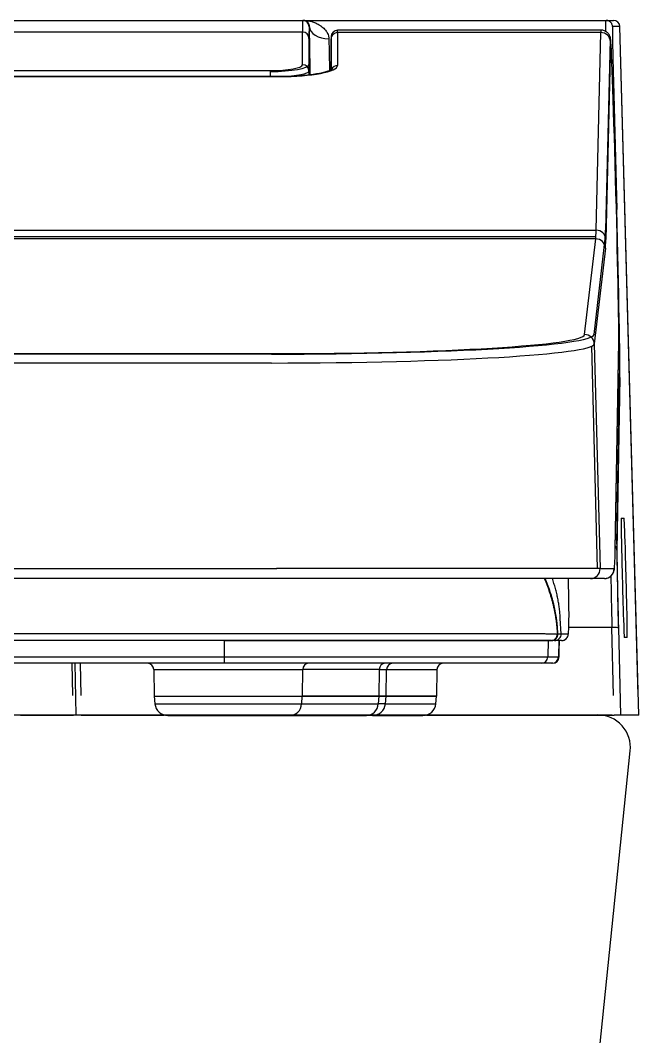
# Model space of a CAD drawing. Extents: x 6016 to 8231, y -443 to 1874.
# Drawn here: x 7735.3 to 7830.8, y 135.7 to 292.8 of the extents above; entities that cross this region are included whole.
import ezdxf

# ---------------------------------------------------------------- set-up
doc = ezdxf.new("R2010")
doc.units = 0
doc.header["$LTSCALE"] = 20
doc.header["$MEASUREMENT"] = 0
doc.layers.get('0').update_dxf_attribs({"linetype": 'CONTINUOUS'})
doc.layers.add('1', color=7, linetype='CONTINUOUS')
doc.layers.add('____', color=7, linetype='CONTINUOUS')

# ---------------------------------------------------------------- blocks, each defined once
blk = doc.blocks.new('A$C6f1c947b')
at = {"layer": '____'}
for p, q in [((764.61, 107.82), (1059.88, 107.82)), ((764.61, 107.82), (1059.88, 107.82)), ((1059.88, 107.82), (1059.95, 107.82)), ((1060.92, 106.84), (1060.88, 106.84)), ((1106.76, 107.82), (1107.9, 107.82)), ((1108.9, 106.85), (1107.76, 106.85)), ((1111.8, 0.45), (1108.9, 106.85)), ((1108.9, 106.85), (1108.9, 106.85)), ((1111.72, 3.45), (1108.9, 106.85)), ((1059.85, 106), (764.64, 106)), ((1059.85, 100.95), (1059.85, 106)), ((1064.27, 105.3), (1064.27, 104.94)), ((1105.96, 106.3), (1065.27, 106.3)), ((1065.27, 105.92), (1065.27, 106.3)), ((1105.94, 105.92), (1065.27, 105.92)), ((1065.27, 105.92), (1065.27, 100.84)), ((1105.23, 75.38), (1105.94, 105.92)), ((1060.85, 105.03), (1060.85, 99.98)), ((1064.27, 104.94), (1064.27, 100.15)), ((1064.27, 100.16), (1064.27, 104.94)), ((1107.37, 104.87), (1106.68, 75.37)), ((1107.44, 104.48), (1106.72, 73.94)), ((1056.27, 99.13), (768.22, 99.13)), ((1056.27, 99.11), (768.22, 99.11)), ((769.62, 100.06), (1054.87, 100.06)), ((1054.87, 100.06), (1054.87, 99.13)), ((1056.27, 99.13), (1056.27, 99.11)), ((1060.83, 99.91), (1060.84, 99.37)), ((1060.85, 99.98), (1060.86, 99.38)), ((1108.4, 78.6), (1107.89, 98.32)), ((1107.9, 98.32), (1108.41, 78.59)), ((719.26, 75.38), (1105.23, 75.38)), ((719.3, 74.39), (1105.19, 74.39)), ((1105.16, 74.04), (719.33, 74.04)), ((1103.44, 59.26), (1105.16, 74.04)), ((1104.9, 59.26), (1106.62, 74.04)), ((1106.66, 72.59), (1104.94, 57.8)), ((1108.18, 26.06), (1108.72, 58.2)), ((1108.18, 26), (1108.72, 58.13)), ((1104.51, 57.44), (1105.41, 23.09)), ((1104.94, 57.8), (1105.84, 23.08)), ((769.46, 56.31), (1055.03, 56.31)), ((1055.03, 56.23), (769.46, 56.23)), ((1055.03, 54.85), (769.46, 54.85)), ((1108.42, 26.86), (1108.86, 52.86)), ((1108.89, 52.62), (1108.45, 25.91)), ((1109.1, 30.85), (1109.54, 30.85)), ((768.63, 23.08), (1055.86, 23.08)), ((1105.84, 23.08), (1108, 23.08)), ((1055.86, 21.54), (768.63, 21.54)), ((1104.34, 21.54), (1055.86, 21.54)), ((1101.01, 18.18), (1100.96, 21.54)), ((1101.01, 18.22), (1100.96, 21.54)), ((1106.5, 21.54), (1104.34, 21.54)), ((1099.81, 13), (1099.68, 15.39)), ((1099.23, 13), (1099.32, 13)), ((1099.32, 13), (1099.31, 13.18)), ((1099.32, 13), (1099.81, 13)), ((1099.81, 13), (1100.89, 13)), ((1107.67, 13.99), (1101.01, 13.99)), ((1107.93, 3.45), (1107.67, 13.99)), ((1108.66, 13.91), (1108.99, 0.45)), ((1108.67, 13.9), (1109, 0.45)), ((1047.79, 11.95), (1097.79, 11.95)), ((1047.79, 9.43), (1047.79, 11.95)), ((1097.79, 11.95), (1097.75, 9.43)), ((1097.79, 11.95), (1098.23, 11.95)), ((1098.81, 11.95), (1098.32, 11.95)), ((1099.89, 11.95), (1098.81, 11.95)), ((1099.44, 11.95), (1099.4, 9.43)), ((1110.03, 12.45), (1109.58, 12.45)), ((1047.79, 8.45), (1047.79, 9.43)), ((1047.79, 9.43), (1097.75, 9.43)), ((1097.75, 9.43), (1099.4, 9.43)), ((1099.51, 9.43), (1099.51, 9.43)), ((1024.36, 3.45), (1024.25, 8.45)), ((1024.88, 0.45), (1024.7, 8.45)), ((1025.48, 8.45), (1025.59, 3.45)), ((1096.75, 8.45), (1047.79, 8.45)), ((1097.32, 8.45), (1096.75, 8.45)), ((1098.4, 8.45), (1097.32, 8.45)), ((1036.86, 7.47), (1036.93, 3.37)), ((1036.86, 7.47), (1059.87, 7.47)), ((1059.87, 7.47), (1059.81, 3.37)), ((1071.71, 7.47), (1059.87, 7.47)), ((1071.71, 7.47), (1071.64, 3.37)), ((1071.71, 7.47), (1072.84, 7.47)), ((1072.77, 3.37), (1072.84, 7.47)), ((1072.84, 7.47), (1080.63, 7.47)), ((1080.63, 7.47), (1080.55, 3.37)), ((1036.93, 3.37), (1037.04, 2.2)), ((1036.93, 3.37), (1059.81, 3.37)), ((1036.93, 3.37), (1059.81, 3.37)), ((1059.72, 2.2), (1059.81, 3.37)), ((1059.81, 3.37), (1071.64, 3.37)), ((1071.64, 3.37), (1059.81, 3.37)), ((1071.64, 3.37), (1071.55, 2.2)), ((1072.77, 3.37), (1071.64, 3.37)), ((1071.64, 3.37), (1072.77, 3.37)), ((1072.66, 2.2), (1072.77, 3.37)), ((1072.77, 3.37), (1080.55, 3.37)), ((1080.55, 3.37), (1072.77, 3.37)), ((1080.45, 2.2), (1080.55, 3.37)), ((1037.04, 2.2), (1059.72, 2.2)), ((1059.72, 2.2), (1071.55, 2.2)), ((1072.66, 2.2), (1071.55, 2.2)), ((1072.66, 2.2), (1080.45, 2.2)), ((1016.24, 0.45), (1024.43, 0.45)), ((1025.66, 0.45), (1024.43, 0.45)), ((1025.66, 0.45), (1038.48, 0.45)), ((1039.03, 0.37), (1057.91, 0.37)), ((1057.91, 0.37), (1069.75, 0.37)), ((1057.91, 0.37), (1069.74, 0.37)), ((1070.67, 0.37), (1069.74, 0.37)), ((1070.67, 0.37), (1078.46, 0.37)), ((1079.01, 0.45), (1108.01, 0.45)), ((1109, 0.45), (1108.01, 0.45)), ((1111.8, 0.45), (1109, 0.45)), ((1111.8, 0.45), (1111.8, 0.45))]:
    blk.add_line(p, q, dxfattribs=at)
for centre, radius, start, end in [((1107.9, 106.82), 1, 1.7657, 90), ((1065.27, 105.3), 1, 90, 180), ((1098.51, 9.45), 1, 270.0001, 359.003), ((1035.86, 7.45), 1, 1, 90), ((1073.84, 7.45), 1, 90, 179), ((1081.63, 7.45), 1, 90, 179), ((1039.03, 2.37), 2, 185, 270), ((1070.67, 2.37), 2, 270, 355), ((1078.46, 2.37), 2, 270, 355), ((1078.46, 2.37), 2, 270, 355)]:
    blk.add_arc(centre, radius, start, end, dxfattribs=at)
for centre, major_axis, ratio, start_param, end_param in [((1061.96, -12.18), (-2.08, 120), 0.003051, 6.283132, 6.457665), ((1059.88, 106.82), (0, 1), 0.999995, 4.729842, 6.283185), ((1062.96, -12.16), (-2.08, 119), 0.003077, 6.283132, 6.457665), ((1062.96, -12.16), (-2.08, 119), 0.003077, 6.283132, 6.457665), ((1063.92, 106.89), (-3, -0.04), 0.639242, 0.004002, 1.561274), ((1107.9, 106.82), (0, -1), 0.999962, 1.596976, 3.141593), ((1059.85, 105.01), (-1, 0), 0.984808, 3.159315, 4.712389), ((1065.27, 104.94), (1, 0), 0.984808, 1.570796, 3.141593), ((1106.58, 81.3), (-0.62, 25), 0.008198, 6.282975, 6.457516), ((1105.94, 104.45), (-1.5, 0.03), 0.9848, 3.191837, 4.735336), ((1108.08, 81.3), (-0.65, 25), 0.008721, 0.28731, 0.346638), ((1108.08, 81.34), (-0.62, 23.5), 0.008721, 0.001632, 0.174305), ((1108.08, 81.34), (-0.62, 23.5), 0.008721, 3.315075, 6.284814), ((1054.83, 100.98), (-6, 0), 0.177177, 1.576809, 3.139422), ((1054.85, 100.95), (-5, 0), 0.177177, 1.574444, 3.141707), ((1056.27, 100.84), (9, 0), 0.1916, 4.712389, 6.283185), ((1059.85, 99.96), (-1, 0), 0.984808, 3.159315, 4.712389), ((1065.27, 99.85), (1, 0), 0.984808, 1.570796, 2.741776), ((1054.85, 99.96), (6, 0.02), 0.143301, 4.953392, 6.282235), ((1108.13, 80.06), (-0.73, 28), 0.008721, 3.342077, 4.659801), ((1102.45, 173.86), (-2.66, 100), 0.008852, 3.202444, 3.31589), ((1105.16, 72.55), (1.49, -0.17), 0.99811, 0.14242, 1.686552), ((1105.23, 73.9), (1.5, -0.03), 0.9848, 0.050245, 1.593744), ((1103.95, 173.86), (-2.62, 100), 0.008721, 3.201883, 3.315347), ((1103.95, 173.9), (-2.66, 101.5), 0.008721, 3.202451, 3.315897), ((1054.88, 59.29), (-50.02, 0.01), 0.061261, 1.573788, 3.133741), ((1054.92, 59.28), (-48.52, 0.01), 0.061261, 1.573074, 3.134465), ((1103.44, 57.76), (1.49, -0.17), 0.99811, 0.14242, 1.686552), ((1054.92, 57.79), (50.02, 0.03), 0.058641, 4.714552, 6.275943), ((1107.89, 52.6), (1, -0.017), 0.979919, 0.043764, 0.748496), ((1109.34, 21.65), (-0.24, 9.2), 0.008721, 6.282957, 9.42455), ((1109.79, 21.65), (-0.24, 9.2), 0.008721, 3.141364, 6.282957), ((1108.83, 12.17), (-0.39, 15), 0.008721, 0.202234, 1.453828), ((1104.11, 171.58), (-3.89, 148.5), 0.008721, 3.141364, 3.342077), ((1104.11, 171.58), (-3.89, 148.5), 0.008721, 3.141364, 3.342077), ((1106.68, 26.02), (1.5, -0.03), 0.979919, 6.283174, 6.326949), ((1107.45, 25.89), (1, -0.017), 0.979919, 0.043764, 0.748496), ((1108.83, 12.19), (-0.37, 14), 0.008721, 0.200484, 1.448395), ((1055.82, 23.04), (50.02, 0.04), 0.000785, 0.008746, 1.570137), ((1104.34, 23.04), (0, -1.5), 0.999962, 0, 1.596976), ((1106.5, 23.04), (0, -1.5), 0.999962, 0, 1.596976), ((1107.83, 12.17), (-0.37, 15), 0.00814, 0.856876, 1.448424), ((1090.46, 212), (-10.43, 199), 0.008703, 3.141136, 3.370643), ((1090.46, 212), (-10.43, 199), 0.008703, 3.141136, 3.370643), ((1100.01, 18.17), (-1, -0.015), 0.973773, 3.141568, 3.179904), ((1098.23, 12.95), (0.002, 1), 0.999962, 3.143229, 4.758096), ((1098.32, 12.95), (0, 1), 0.999962, 3.141593, 4.764749), ((1098.81, 12.95), (0, 1), 0.999962, 3.141593, 4.764749), ((1099.89, 12.95), (0, 1), 0.999962, 3.141593, 4.764749), ((1107.67, 13.87), (1, 0.025), 0.121831, 0.008789, 1.567736), ((1096.75, 9.45), (0, -1), 0.999962, 0, 1.553343), ((1098.4, 9.45), (0, -1), 0.999962, 0, 1.553343), ((1060.78, 7.45), (0, -1), 0.906308, 3.141593, 4.694936), ((1072.61, 7.45), (0, 1), 0.906308, 0, 1.553343), ((1057.91, 2.37), (0, 2), 0.906308, 3.141593, 4.625123), ((1069.74, 2.37), (0, 2), 0.906308, 3.141593, 4.625123)]:
    blk.add_ellipse(centre, major_axis=major_axis, ratio=ratio, start_param=start_param, end_param=end_param, dxfattribs=at)
for points, knots in [([(1059.95, 107.82), (1059.99, 107.82), (1060.03, 107.82), (1060.12, 107.82), (1060.24, 107.81), (1060.37, 107.8), (1060.5, 107.79), (1060.54, 107.78), (1060.63, 107.77), (1060.77, 107.75), (1060.9, 107.72), (1061.17, 107.66), (1061.36, 107.61), (1061.65, 107.51), (1061.74, 107.47), (1061.93, 107.39), (1062.03, 107.34), (1062.23, 107.24), (1062.32, 107.19), (1062.47, 107.1), (1062.52, 107.07), (1062.59, 107.02), (1062.62, 107), (1062.67, 106.97), (1062.69, 106.95), (1062.81, 106.87), (1062.9, 106.79), (1063.09, 106.63), (1063.18, 106.55), (1063.35, 106.36), (1063.43, 106.26), (1063.55, 106.1), (1063.58, 106.05), (1063.63, 105.96), (1063.65, 105.93), (1063.68, 105.87), (1063.7, 105.84), (1063.77, 105.69), (1063.82, 105.55), (1063.88, 105.35), (1063.89, 105.27), (1063.91, 105.13), (1063.92, 105.05), (1063.92, 104.97)], [0, 0, 0, 0, 0.03125, 0.03125, 0.0625, 0.125, 0.125, 0.15625, 0.15625, 0.1875, 0.25, 0.25, 0.375, 0.375, 0.4375, 0.4375, 0.5, 0.5, 0.5625, 0.5625, 0.59375, 0.59375, 0.609375, 0.609375, 0.625, 0.625, 0.6875, 0.6875, 0.75, 0.75, 0.8125, 0.8125, 0.84375, 0.84375, 0.859375, 0.859375, 0.875, 0.875, 0.9375, 0.9375, 0.96875, 0.96875, 1, 1, 1, 1]), ([(1060.92, 106.84), (1060.92, 106.87), (1060.92, 106.9), (1060.91, 106.95), (1060.91, 106.98), (1060.9, 107.06), (1060.88, 107.11), (1060.86, 107.17), (1060.85, 107.19), (1060.84, 107.23), (1060.83, 107.25), (1060.8, 107.31), (1060.78, 107.34), (1060.74, 107.41), (1060.72, 107.44), (1060.68, 107.49), (1060.65, 107.51), (1060.61, 107.56), (1060.59, 107.58), (1060.54, 107.62), (1060.52, 107.64), (1060.44, 107.68), (1060.4, 107.71), (1060.3, 107.75), (1060.26, 107.77), (1060.17, 107.8), (1060.12, 107.81), (1060.06, 107.81), (1060.04, 107.82), (1059.99, 107.82), (1059.97, 107.82), (1059.95, 107.82)], [0, 0, 0, 0, 0.03125, 0.03125, 0.0625, 0.0625, 0.125, 0.125, 0.15625, 0.15625, 0.1875, 0.1875, 0.25, 0.25, 0.3125, 0.3125, 0.375, 0.375, 0.4375, 0.4375, 0.5, 0.5, 0.625, 0.625, 0.75, 0.75, 0.875, 0.875, 0.9375, 0.9375, 1, 1, 1, 1]), ([(1061.04, 99.4), (1061.04, 99.46), (1061.04, 99.52), (1061.03, 99.95), (1061.03, 100.32), (1061.01, 101.06), (1061.01, 101.43), (1061, 102.16), (1060.99, 102.52), (1060.98, 102.97), (1060.98, 103.06), (1060.98, 103.24), (1060.97, 103.51), (1060.97, 103.77), (1060.96, 104.3), (1060.96, 104.64), (1060.95, 105.3), (1060.94, 105.62), (1060.93, 106.24), (1060.93, 106.55), (1060.92, 106.84)], [0, 0, 0, 0, 0.021355, 0.021355, 0.161162, 0.161162, 0.300968, 0.300968, 0.440775, 0.440775, 0.475726, 0.475726, 0.510678, 0.580581, 0.580581, 0.720387, 0.720387, 0.860194, 0.860194, 1, 1, 1, 1]), ([(1106.74, 106.06), (1106.74, 106.1), (1106.74, 106.13), (1106.74, 106.21), (1106.74, 106.26), (1106.74, 106.35), (1106.74, 106.39), (1106.74, 106.52), (1106.74, 106.6), (1106.74, 106.83), (1106.74, 106.96), (1106.74, 107.13), (1106.74, 107.19), (1106.74, 107.26), (1106.74, 107.29), (1106.74, 107.33), (1106.74, 107.35), (1106.74, 107.46), (1106.74, 107.53), (1106.74, 107.64), (1106.74, 107.69), (1106.74, 107.74), (1106.75, 107.75), (1106.75, 107.78), (1106.75, 107.79), (1106.75, 107.81), (1106.75, 107.81), (1106.75, 107.82), (1106.76, 107.82), (1106.76, 107.82), (1106.76, 107.82), (1106.76, 107.82), (1106.76, 107.82), (1106.76, 107.82), (1106.76, 107.82), (1106.76, 107.82)], [0, 0, 0, 0, 0.024288, 0.024288, 0.059135, 0.059135, 0.093982, 0.093982, 0.163676, 0.163676, 0.303063, 0.303063, 0.372757, 0.372757, 0.407604, 0.407604, 0.44245, 0.44245, 0.581838, 0.581838, 0.721225, 0.721225, 0.790919, 0.790919, 0.860613, 0.860613, 0.930306, 0.930306, 0.965153, 0.982577, 0.991288, 0.995644, 0.997822, 0.997822, 1, 1, 1, 1]), ([(1107.76, 106.85), (1107.76, 106.91), (1107.75, 106.98), (1107.72, 107.1), (1107.7, 107.16), (1107.65, 107.28), (1107.62, 107.34), (1107.54, 107.44), (1107.5, 107.49), (1107.41, 107.58), (1107.36, 107.62), (1107.25, 107.69), (1107.19, 107.72), (1107.07, 107.77), (1107.01, 107.79), (1106.89, 107.81), (1106.82, 107.82), (1106.76, 107.82)], [0, 0, 0, 0, 0.125, 0.125, 0.25, 0.25, 0.375, 0.375, 0.5, 0.5, 0.625, 0.625, 0.75, 0.75, 0.875, 0.875, 1, 1, 1, 1]), ([(1107.76, 106.85), (1107.75, 106.85), (1107.75, 106.84), (1107.75, 106.81), (1107.75, 106.79), (1107.74, 106.73), (1107.74, 106.7), (1107.74, 106.6), (1107.74, 106.54), (1107.74, 106.45), (1107.74, 106.43), (1107.74, 106.39), (1107.74, 106.37), (1107.74, 106.31), (1107.74, 106.26), (1107.74, 106.11), (1107.74, 106), (1107.74, 105.8), (1107.74, 105.73), (1107.74, 105.61), (1107.74, 105.57), (1107.74, 105.51), (1107.74, 105.49), (1107.74, 105.45), (1107.74, 105.26), (1107.75, 104.87), (1107.76, 104.43), (1107.76, 104.14), (1107.77, 104.08), (1107.77, 103.99), (1107.77, 103.95), (1107.77, 103.89), (1107.77, 103.74), (1107.78, 103.58), (1107.78, 103.19), (1107.79, 102.93), (1107.8, 102.38), (1107.81, 102.1), (1107.82, 101.75), (1107.82, 101.68), (1107.82, 101.53), (1107.83, 101.32), (1107.83, 101.1), (1107.84, 100.67), (1107.85, 100.38), (1107.86, 99.79), (1107.87, 99.5), (1107.89, 98.91), (1107.89, 98.61), (1107.9, 98.32)], [0, 0, 0, 0, 0.0625, 0.0625, 0.125, 0.125, 0.1875, 0.1875, 0.25, 0.25, 0.265625, 0.265625, 0.28125, 0.28125, 0.3125, 0.3125, 0.375, 0.375, 0.40625, 0.40625, 0.421875, 0.421875, 0.429687, 0.429687, 0.4375, 0.5, 0.5625, 0.5625, 0.578125, 0.578125, 0.585937, 0.585937, 0.59375, 0.625, 0.625, 0.6875, 0.6875, 0.75, 0.75, 0.765625, 0.765625, 0.78125, 0.8125, 0.8125, 0.875, 0.875, 0.9375, 0.9375, 1, 1, 1, 1]), ([(1107.47, 104.87), (1107.47, 104.88), (1107.47, 104.94), (1107.46, 105.01), (1107.43, 105.16), (1107.36, 105.37), (1107.21, 105.66), (1106.94, 105.98), (1106.51, 106.22), (1106.15, 106.33), (1105.96, 106.3), (1105.95, 106.3)], [0, 0, 0, 0, 0.055435, 0.258524, 0.403426, 0.494222, 0.584017, 0.705515, 0.843132, 0.992588, 1, 1, 1, 1]), ([(1063.92, 104.97), (1063.93, 104.74), (1063.93, 104.5), (1063.94, 104.01), (1063.95, 103.75), (1063.96, 103.23), (1063.96, 102.96), (1063.97, 102.54), (1063.98, 102.4), (1063.98, 102.12), (1063.99, 101.98), (1063.99, 101.55), (1064, 101.26), (1064.01, 100.69), (1064.02, 100.4), (1064.02, 100.09), (1064.02, 100.07), (1064.02, 100.05)], [0, 0, 0, 0, 0.164806, 0.164806, 0.329611, 0.329611, 0.494417, 0.494417, 0.57682, 0.57682, 0.659223, 0.659223, 0.824029, 0.824029, 0.988834, 0.988834, 1, 1, 1, 1]), ([(1064.41, 100.24), (1064.41, 100.24), (1064.35, 100.19), (1064.11, 100.07), (1063.64, 99.89), (1062.94, 99.71), (1062.03, 99.53), (1060.95, 99.38), (1059.73, 99.26), (1058.42, 99.17), (1057.25, 99.14), (1056.53, 99.13), (1056.27, 99.13)], [0, 0, 0, 0, 0.070316, 0.160199, 0.261752, 0.371617, 0.485518, 0.600221, 0.713834, 0.826085, 0.937263, 1, 1, 1, 1]), ([(1108.72, 58.13), (1108.72, 58.13), (1108.72, 58.14), (1108.72, 58.15), (1108.72, 58.15), (1108.72, 58.17), (1108.72, 58.18), (1108.72, 58.2)], [0, 0, 0, 0, 0.144324, 0.144324, 0.42955, 0.42955, 1, 1, 1, 1]), ([(1106.5, 21.54), (1106.72, 21.55), (1107.08, 21.62), (1107.51, 21.9), (1107.75, 22.17), (1107.88, 22.41), (1107.96, 22.61), (1108.01, 22.8), (1108.05, 23), (1108.07, 23.16), (1108.08, 23.25)], [0, 0, 0, 0, 0.072497, 0.137613, 0.201964, 0.273672, 0.364294, 0.49168, 0.688497, 1, 1, 1, 1]), ([(912.24, 13.04), (912.91, 13.04), (913.58, 13.04), (916.91, 13.04), (919.58, 13.04), (932.91, 13.04), (943.58, 13.04), (985.96, 13.04), (1017.67, 13.04), (1049.39, 13.04)], [0, 0, 0, 0, 0.014584, 0.014584, 0.072918, 0.072918, 0.306254, 0.306254, 1, 1, 1, 1]), ([(1049.39, 13.04), (1050.2, 13.04), (1051.84, 13.04), (1054.26, 13.04), (1056.67, 13.05), (1059.06, 13.05), (1061.42, 13.05), (1062.99, 13.05), (1064.16, 13.05), (1064.74, 13.05), (1065.42, 13.05), (1065.71, 13.05), (1065.9, 13.05), (1066, 13.05), (1066.86, 13.05), (1068.39, 13.05), (1070.61, 13.05), (1072.78, 13.05), (1074.89, 13.05), (1076.94, 13.05), (1078.27, 13.05), (1079.26, 13.05), (1079.75, 13.05), (1080.23, 13.05), (1080.47, 13.05), (1080.55, 13.05), (1080.71, 13.05), (1081.42, 13.05), (1082.74, 13.05), (1084.5, 13.05), (1086.18, 13.05), (1087.77, 13.05), (1089.27, 13.04), (1090.21, 13.04), (1090.9, 13.04), (1091.18, 13.04), (1091.45, 13.04), (1091.56, 13.04), (1091.72, 13.04), (1092.31, 13.04), (1093.22, 13.04), (1094.32, 13.04), (1095.32, 13.03), (1096.2, 13.03), (1096.98, 13.03), (1097.43, 13.02), (1097.73, 13.02), (1097.83, 13.02), (1097.97, 13.02), (1098.01, 13.02), (1098.1, 13.02), (1098.19, 13.02), (1098.27, 13.02), (1098.35, 13.02), (1098.38, 13.02), (1098.49, 13.02), (1098.56, 13.02), (1098.75, 13.01), (1098.96, 13.01), (1099.16, 13.01), (1099.22, 13.01), (1099.23, 13)], [0, 0, 0, 0, 0.03125, 0.0625, 0.09375, 0.125, 0.15625, 0.1875, 0.1875, 0.203125, 0.210937, 0.214844, 0.214844, 0.21875, 0.21875, 0.25, 0.28125, 0.3125, 0.34375, 0.375, 0.40625, 0.40625, 0.421875, 0.429687, 0.429687, 0.433594, 0.433594, 0.4375, 0.46875, 0.5, 0.53125, 0.5625, 0.59375, 0.625, 0.625, 0.640625, 0.644531, 0.644531, 0.648437, 0.65625, 0.6875, 0.71875, 0.75, 0.78125, 0.8125, 0.84375, 0.84375, 0.859375, 0.859375, 0.867187, 0.867187, 0.875, 0.882812, 0.882812, 0.890625, 0.890625, 0.90625, 0.90625, 0.9375, 0.96875, 1, 1, 1, 1]), ([(1099.89, 11.95), (1100.07, 11.97), (1100.37, 12.03), (1100.66, 12.28), (1100.79, 12.49), (1100.87, 12.66), (1100.92, 12.83), (1100.94, 12.97), (1100.95, 13.08), (1100.96, 13.12)], [0, 0, 0, 0, 0.091332, 0.180311, 0.274613, 0.394895, 0.56966, 0.855028, 1, 1, 1, 1]), ([(1049.39, 11.95), (1048.72, 11.95), (1048.05, 11.95), (1044.72, 11.95), (1042.05, 11.95), (1028.72, 11.95), (1018.05, 11.95), (975.67, 11.95), (943.96, 11.95), (912.24, 11.95)], [0, 0, 0, 0, 0.014584, 0.014584, 0.072918, 0.072918, 0.306254, 0.306254, 1, 1, 1, 1]), ([(1098.23, 11.95), (1098.22, 11.95), (1098.17, 11.95), (1097.97, 11.95), (1097.66, 11.95), (1097.38, 11.95), (1097.17, 11.95), (1097.13, 11.95), (1097.05, 11.95), (1097, 11.95), (1096.86, 11.95), (1096.77, 11.95), (1096.47, 11.95), (1096.03, 11.95), (1095.27, 11.95), (1094.41, 11.95), (1093.43, 11.95), (1092.35, 11.95), (1091.56, 11.95), (1091.04, 11.95), (1090.93, 11.95), (1090.78, 11.95), (1090.72, 11.95), (1090.62, 11.95), (1090.35, 11.95), (1090.07, 11.95), (1089.4, 11.95), (1088.48, 11.95), (1087.01, 11.95), (1085.45, 11.95), (1083.81, 11.95), (1082.08, 11.95), (1080.86, 11.95), (1080.17, 11.95), (1080.09, 11.95), (1079.93, 11.95), (1079.85, 11.95), (1079.62, 11.95), (1079.15, 11.95), (1078.67, 11.95), (1077.7, 11.95), (1076.4, 11.95), (1074.39, 11.95), (1072.32, 11.95), (1070.19, 11.95), (1068.01, 11.95), (1066.52, 11.95), (1065.67, 11.95), (1065.58, 11.95), (1065.39, 11.95), (1065.1, 11.95), (1064.44, 11.95), (1063.87, 11.95), (1062.72, 11.95), (1061.19, 11.95), (1058.87, 11.95), (1056.53, 11.95), (1054.17, 11.95), (1051.79, 11.95), (1050.19, 11.95), (1049.39, 11.95)], [0, 0, 0, 0, 0.03125, 0.0625, 0.09375, 0.125, 0.125, 0.132812, 0.132812, 0.140625, 0.140625, 0.15625, 0.15625, 0.1875, 0.21875, 0.25, 0.28125, 0.3125, 0.34375, 0.34375, 0.351562, 0.351562, 0.355469, 0.355469, 0.359375, 0.375, 0.375, 0.40625, 0.4375, 0.46875, 0.5, 0.53125, 0.5625, 0.5625, 0.566406, 0.566406, 0.570313, 0.570313, 0.578125, 0.59375, 0.59375, 0.625, 0.65625, 0.6875, 0.71875, 0.75, 0.78125, 0.78125, 0.785156, 0.785156, 0.789063, 0.796875, 0.8125, 0.8125, 0.84375, 0.875, 0.90625, 0.9375, 0.96875, 1, 1, 1, 1]), ([(1099.4, 9.43), (1099.43, 9.43), (1099.46, 9.43), (1099.49, 9.43), (1099.5, 9.43), (1099.51, 9.43), (1099.51, 9.43), (1099.51, 9.43)], [0, 0, 0, 0, 0.465844, 0.465844, 0.931687, 0.931687, 1, 1, 1, 1]), ([(1047.79, 8.45), (1047.13, 8.45), (1046.46, 8.45), (1043.13, 8.45), (1040.46, 8.45), (1027.13, 8.45), (1016.46, 8.45), (974.61, 8.45), (943.43, 8.45), (912.24, 8.45)], [0, 0, 0, 0, 0.014755, 0.014755, 0.073773, 0.073773, 0.309848, 0.309848, 1, 1, 1, 1]), ([(1098.51, 8.45), (1098.51, 8.45), (1098.51, 8.45), (1098.5, 8.45), (1098.49, 8.45), (1098.46, 8.45), (1098.43, 8.45), (1098.4, 8.45)], [0, 0, 0, 0, 0.081009, 0.081009, 0.540504, 0.540504, 1, 1, 1, 1])]:
    blk.add_open_spline(points, degree=3, knots=knots, dxfattribs=at)
for points, degree in [([(1060.09, 107.82), (1060.94, 107.82)], 1), ([(1060.94, 107.82), (1106.76, 107.82)], 1), ([(1099.51, 9.43), (1099.55, 11.95)], 1), ([(912.24, 9.43), (957.43, 9.43), (1002.61, 9.43), (1047.79, 9.43)], 3)]:
    blk.add_open_spline(points, degree=degree, dxfattribs=at)
for points, weights in [([(1097.21, 21.56), (1098.99, 17.46), (1099.23, 13)], [0.894248562094, 0.930479816081, 1]), ([(1099.31, 13.18), (1099.08, 17.55), (1097.34, 21.56)], [1, 0.93089127129, 0.894520643]), ([(1099.68, 15.39), (1099.52, 18.57), (1098.44, 21.58)], [1, 0.942238376947, 0.906864798583])]:
    blk.add_rational_spline(points, weights, degree=2, dxfattribs=at)

msp = doc.modelspace()

# ---------------------------------------------------------------- linework, layer by layer
at = {"layer": '1', "color": 7, "linetype": 'Continuous'}
for p, q in [((7821.87, 185.41), (7631.27, 185.41)), ((7826.73, 185.41), (7797.2, 185.41)), ((7821.87, 185.41), (7824.52, 185.41)), ((7816.18, 50.21), (7829.52, 179.86))]:
    msp.add_line(p, q, dxfattribs=at)
msp.add_ellipse((7824.52, 180.39), major_axis=(0, -5.03), ratio=0.999962, start_param=1.466077, end_param=3.141593, dxfattribs=at)

# ---------------------------------------------------------------- block references
msp.add_blockref('A$C6f1c947b', (6719.03, 184.96))

doc.saveas('drawing.dxf')
